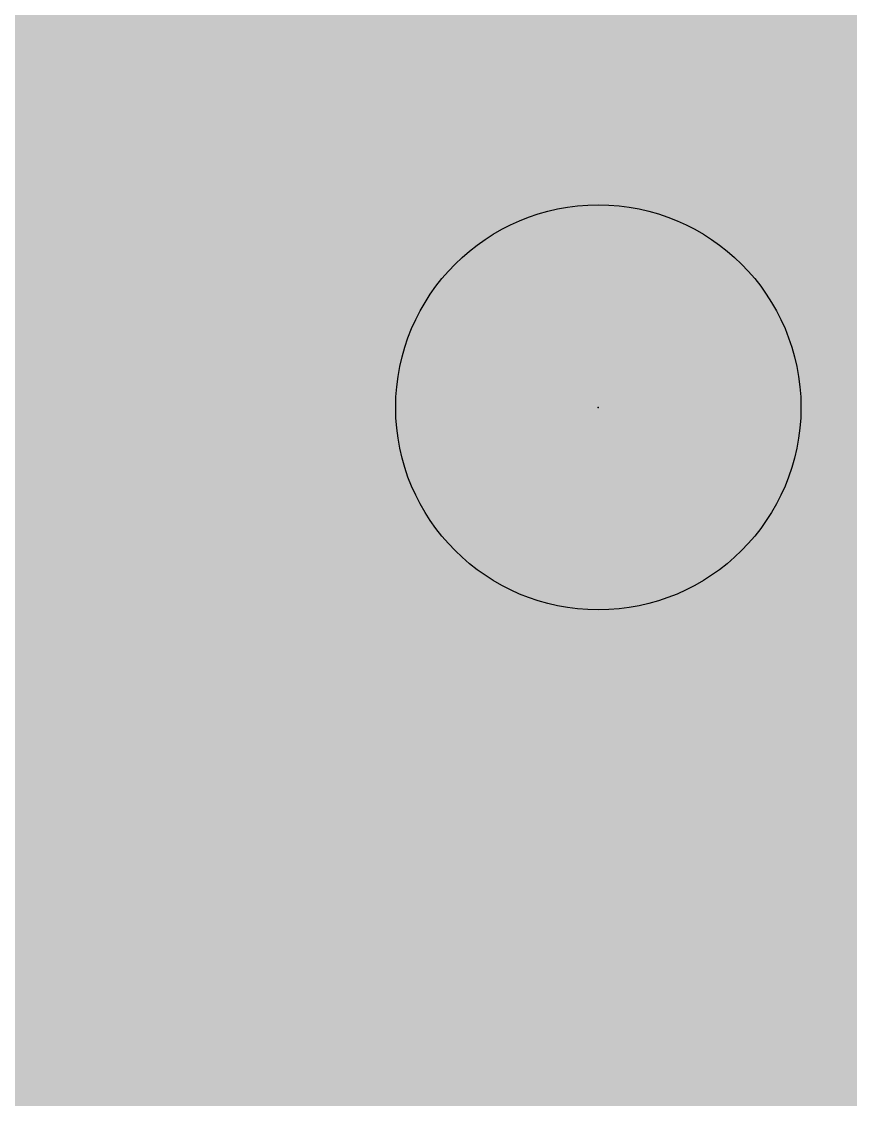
# Model space of a CAD drawing. Extents: x -74 to 33, y -13 to 31.
# Drawn here: x 14.65 to 19.15, y 19.1 to 24.96 of the extents above; entities that cross this region are included whole.
import ezdxf

# ---------------------------------------------------------------- set-up
doc = ezdxf.new("R2010")
doc.units = 0
for name, color, linetype in [('1', 12, 'CONTINUOUS'), ('16', 132, 'CONTINUOUS'), ('17', 110, 'CONTINUOUS'), ('21', 53, 'CONTINUOUS'), ('23', 53, 'CONTINUOUS'), ('29', 253, 'CONTINUOUS'), ('30', 253, 'CONTINUOUS'), ('31', 253, 'CONTINUOUS'), ('41', 12, 'CONTINUOUS'), ('42', 132, 'CONTINUOUS'), ('44', 253, 'CONTINUOUS')]:
    doc.layers.add(name, color=color, linetype=linetype)

# ---------------------------------------------------------------- blocks, each defined once
blk = doc.blocks.new('ROUNDP')
at = {"const_width": 0.5}
blk.add_lwpolyline([(0, -0.25, 1), (0, 0.25, 1), (0, -0.25)], format="xyb", dxfattribs=at)
blk = doc.blocks.new('RECT')
blk.add_solid([(-0.5, -0.5), (0.5, -0.5), (-0.5, 0.5), (0.5, 0.5)])

msp = doc.modelspace()

# ---------------------------------------------------------------- linework, layer by layer
at = {"layer": '1', "const_width": 0.127}
for points in [[(15.875, 22.86), (15.875, 27.94)], [(15.875, 24.892), (19.685, 24.892)], [(15.875, 24.765), (19.685, 24.765)], [(15.875, 24.638), (19.685, 24.638)], [(15.875, 24.511), (19.685, 24.511)], [(15.875, 24.384), (19.685, 24.384)], [(15.875, 24.257), (19.685, 24.257)], [(15.875, 24.13), (19.685, 24.13)], [(15.875, 24.003), (19.685, 24.003)], [(15.875, 23.876), (19.685, 23.876)], [(15.875, 23.749), (19.685, 23.749)], [(15.875, 23.622), (19.685, 23.622)], [(15.875, 23.495), (19.685, 23.495)], [(15.875, 23.368), (19.685, 23.368)], [(15.875, 23.241), (19.685, 23.241)], [(15.875, 23.114), (19.685, 23.114)], [(15.875, 22.987), (19.685, 22.987)], [(15.901, 22.5464), (15.875, 22.86)], [(15.875, 22.86), (19.685, 22.86)], [(15.8855, 22.733), (19.6745, 22.733)], [(15.896, 22.606), (19.664, 22.606)], [(15.9782, 22.2414), (15.901, 22.5464)], [(15.9181, 22.479), (19.6419, 22.479)], [(15.9502, 22.352), (19.6098, 22.352)], [(16.1046, 21.9533), (15.9782, 22.2414)], [(15.9854, 22.225), (19.5746, 22.225)], [(16.0411, 22.098), (19.5189, 22.098)], [(16.0968, 21.971), (19.4632, 21.971)], [(16.2767, 21.6899), (16.1046, 21.9533)], [(16.176, 21.844), (19.384, 21.844)], [(16.259, 21.717), (19.301, 21.717)], [(16.4898, 21.4584), (16.2767, 21.6899)], [(19.2833, 21.6899), (19.0702, 21.4584)], [(16.3687, 21.59), (19.1913, 21.59)], [(16.4856, 21.463), (19.0744, 21.463)], [(16.7381, 21.2652), (16.4898, 21.4584)], [(19.0702, 21.4584), (18.8219, 21.2652)], [(16.6471, 21.336), (18.9129, 21.336)], [(17.0148, 21.1155), (16.7381, 21.2652)], [(18.8219, 21.2652), (18.5452, 21.1155)], [(16.8419, 21.209), (18.7181, 21.209)], [(17.3124, 21.0133), (17.0148, 21.1155)], [(17.1122, 21.082), (18.4478, 21.082)], [(18.5452, 21.1155), (18.2477, 21.0133)], [(17.6227, 20.9615), (17.3124, 21.0133)], [(18.2477, 21.0133), (17.9373, 20.9615)], [(17.9373, 20.9615), (17.6227, 20.9615)]]:
    msp.add_lwpolyline(points, dxfattribs=at)
at = {"layer": '1', "const_width": 0.0635}
for points in [[(15.875, 24.9237, 1), (15.875, 24.8603)], [(15.875, 24.7967, 1), (15.875, 24.7333)], [(15.875, 24.6698, 1), (15.875, 24.6063)], [(15.875, 24.5428, 1), (15.875, 24.4793)], [(15.875, 24.4157, 1), (15.875, 24.3523)], [(15.875, 24.2888, 1), (15.875, 24.2253)], [(15.875, 24.1618, 1), (15.875, 24.0983)], [(15.875, 24.0347, 1), (15.875, 23.9713)], [(15.875, 23.9078, 1), (15.875, 23.8443)], [(15.875, 23.7808, 1), (15.875, 23.7173)], [(15.875, 23.6537, 1), (15.875, 23.5903)], [(15.875, 23.5267, 1), (15.875, 23.4633)], [(15.875, 23.3998, 1), (15.875, 23.3363)], [(15.875, 23.2727, 1), (15.875, 23.2093)], [(15.875, 23.1457, 1), (15.875, 23.0823)], [(15.875, 23.0188, 1), (15.875, 22.9553)], [(15.8432, 22.86, 1), (15.9068, 22.86)], [(15.9066, 22.8626, 1), (15.8434, 22.8574)], [(15.875, 22.8917, 1), (15.875, 22.8283)], [(15.8855, 22.7647, 1), (15.8855, 22.7013)], [(15.896, 22.6378, 1), (15.896, 22.5743)], [(15.9318, 22.5542, 1), (15.8702, 22.5387)], [(15.8693, 22.5438, 1), (15.9326, 22.5491)], [(15.9181, 22.5108, 1), (15.9181, 22.4473)], [(15.9502, 22.3837, 1), (15.9502, 22.3203)], [(16.0073, 22.2542, 1), (15.9491, 22.2287)], [(15.9474, 22.2337, 1), (16.009, 22.2492)], [(15.9854, 22.2568, 1), (15.9854, 22.1933)], [(16.0411, 22.1298, 1), (16.0411, 22.0663)], [(16.0968, 22.0027, 1), (16.0968, 21.9393)], [(16.1312, 21.9707, 1), (16.078, 21.936)], [(16.0755, 21.9406, 1), (16.1337, 21.9661)], [(16.176, 21.8758, 1), (16.176, 21.8123)], [(16.259, 21.7488, 1), (16.259, 21.6853)], [(16.3, 21.7114, 1), (16.2533, 21.6684)], [(16.2501, 21.6726, 1), (16.3033, 21.7073)], [(16.3687, 21.6217, 1), (16.3687, 21.5583)], [(16.4856, 21.4947, 1), (16.4856, 21.4313)], [(16.5093, 21.4835, 1), (16.4703, 21.4334)], [(16.4664, 21.4369, 1), (16.5131, 21.48)], [(19.0469, 21.48, 1), (19.0936, 21.4369)], [(19.0897, 21.4334, 1), (19.0507, 21.4835)], [(19.0744, 21.4313, 1), (19.0744, 21.4947)], [(16.6471, 21.3678, 1), (16.6471, 21.3043)], [(18.9129, 21.3043, 1), (18.9129, 21.3678)], [(16.7532, 21.2931, 1), (16.723, 21.2373)], [(16.7186, 21.2401, 1), (16.7576, 21.2903)], [(18.8024, 21.2903, 1), (18.8414, 21.2401)], [(18.837, 21.2373, 1), (18.8068, 21.2931)], [(16.8419, 21.2407, 1), (16.8419, 21.1773)], [(18.7181, 21.1773, 1), (18.7181, 21.2407)], [(17.0251, 21.1455, 1), (17.0045, 21.0854)], [(16.9997, 21.0875, 1), (17.0299, 21.1434)], [(17.1122, 21.1137, 1), (17.1122, 21.0503)], [(18.4478, 21.0503, 1), (18.4478, 21.1137)], [(18.5301, 21.1434, 1), (18.5603, 21.0875)], [(18.5555, 21.0854, 1), (18.5349, 21.1455)], [(17.3176, 21.0446, 1), (17.3071, 20.982)], [(17.302, 20.9833, 1), (17.3227, 21.0433)], [(18.2373, 21.0433, 1), (18.258, 20.9833)], [(18.2529, 20.982, 1), (18.2424, 21.0446)], [(17.6227, 20.9933, 1), (17.6227, 20.9298)], [(17.6175, 20.9302, 1), (17.6279, 20.9928)], [(17.9321, 20.9928, 1), (17.9425, 20.9302)], [(17.9373, 20.9298, 1), (17.9373, 20.9933)]]:
    msp.add_lwpolyline(points, format="xyb", dxfattribs=at)
at = {"layer": '16', "const_width": 0.127}
for points in [[(15.875, 22.86), (15.875, 27.94)], [(15.875, 24.892), (19.685, 24.892)], [(15.875, 24.765), (19.685, 24.765)], [(15.875, 24.638), (19.685, 24.638)], [(15.875, 24.511), (19.685, 24.511)], [(15.875, 24.384), (19.685, 24.384)], [(15.875, 24.257), (19.685, 24.257)], [(15.875, 24.13), (19.685, 24.13)], [(15.875, 24.003), (19.685, 24.003)], [(15.875, 23.876), (19.685, 23.876)], [(15.875, 23.749), (19.685, 23.749)], [(15.875, 23.622), (19.685, 23.622)], [(15.875, 23.495), (19.685, 23.495)], [(15.875, 23.368), (19.685, 23.368)], [(15.875, 23.241), (19.685, 23.241)], [(15.875, 23.114), (19.685, 23.114)], [(15.875, 22.987), (19.685, 22.987)], [(15.901, 22.5464), (15.875, 22.86)], [(15.875, 22.86), (19.685, 22.86)], [(15.8855, 22.733), (19.6745, 22.733)], [(15.896, 22.606), (19.664, 22.606)], [(15.9782, 22.2414), (15.901, 22.5464)], [(15.9181, 22.479), (19.6419, 22.479)], [(15.9502, 22.352), (19.6098, 22.352)], [(16.1046, 21.9533), (15.9782, 22.2414)], [(15.9854, 22.225), (19.5746, 22.225)], [(16.0411, 22.098), (19.5189, 22.098)], [(16.0968, 21.971), (19.4632, 21.971)], [(16.2767, 21.6899), (16.1046, 21.9533)], [(16.176, 21.844), (19.384, 21.844)], [(16.259, 21.717), (19.301, 21.717)], [(16.4898, 21.4584), (16.2767, 21.6899)], [(19.2833, 21.6899), (19.0702, 21.4584)], [(16.3687, 21.59), (19.1913, 21.59)], [(16.4856, 21.463), (19.0744, 21.463)], [(16.7381, 21.2652), (16.4898, 21.4584)], [(19.0702, 21.4584), (18.8219, 21.2652)], [(16.6471, 21.336), (18.9129, 21.336)], [(17.0148, 21.1155), (16.7381, 21.2652)], [(18.8219, 21.2652), (18.5452, 21.1155)], [(16.8419, 21.209), (18.7181, 21.209)], [(17.3124, 21.0133), (17.0148, 21.1155)], [(17.1122, 21.082), (18.4478, 21.082)], [(18.5452, 21.1155), (18.2477, 21.0133)], [(17.6227, 20.9615), (17.3124, 21.0133)], [(18.2477, 21.0133), (17.9373, 20.9615)], [(17.9373, 20.9615), (17.6227, 20.9615)]]:
    msp.add_lwpolyline(points, dxfattribs=at)
at = {"layer": '16', "const_width": 0.0635}
for points in [[(15.875, 24.9237, 1), (15.875, 24.8603)], [(15.875, 24.7967, 1), (15.875, 24.7333)], [(15.875, 24.6698, 1), (15.875, 24.6063)], [(15.875, 24.5428, 1), (15.875, 24.4793)], [(15.875, 24.4157, 1), (15.875, 24.3523)], [(15.875, 24.2888, 1), (15.875, 24.2253)], [(15.875, 24.1618, 1), (15.875, 24.0983)], [(15.875, 24.0347, 1), (15.875, 23.9713)], [(15.875, 23.9078, 1), (15.875, 23.8443)], [(15.875, 23.7808, 1), (15.875, 23.7173)], [(15.875, 23.6537, 1), (15.875, 23.5903)], [(15.875, 23.5267, 1), (15.875, 23.4633)], [(15.875, 23.3998, 1), (15.875, 23.3363)], [(15.875, 23.2727, 1), (15.875, 23.2093)], [(15.875, 23.1457, 1), (15.875, 23.0823)], [(15.875, 23.0188, 1), (15.875, 22.9553)], [(15.8432, 22.86, 1), (15.9068, 22.86)], [(15.9066, 22.8626, 1), (15.8434, 22.8574)], [(15.875, 22.8917, 1), (15.875, 22.8283)], [(15.8855, 22.7647, 1), (15.8855, 22.7013)], [(15.896, 22.6378, 1), (15.896, 22.5743)], [(15.9318, 22.5542, 1), (15.8702, 22.5387)], [(15.8693, 22.5438, 1), (15.9326, 22.5491)], [(15.9181, 22.5108, 1), (15.9181, 22.4473)], [(15.9502, 22.3837, 1), (15.9502, 22.3203)], [(16.0073, 22.2542, 1), (15.9491, 22.2287)], [(15.9474, 22.2337, 1), (16.009, 22.2492)], [(15.9854, 22.2568, 1), (15.9854, 22.1933)], [(16.0411, 22.1298, 1), (16.0411, 22.0663)], [(16.0968, 22.0027, 1), (16.0968, 21.9393)], [(16.1312, 21.9707, 1), (16.078, 21.936)], [(16.0755, 21.9406, 1), (16.1337, 21.9661)], [(16.176, 21.8758, 1), (16.176, 21.8123)], [(16.259, 21.7488, 1), (16.259, 21.6853)], [(16.3, 21.7114, 1), (16.2533, 21.6684)], [(16.2501, 21.6726, 1), (16.3033, 21.7073)], [(16.3687, 21.6217, 1), (16.3687, 21.5583)], [(16.4856, 21.4947, 1), (16.4856, 21.4313)], [(16.5093, 21.4835, 1), (16.4703, 21.4334)], [(16.4664, 21.4369, 1), (16.5131, 21.48)], [(19.0469, 21.48, 1), (19.0936, 21.4369)], [(19.0897, 21.4334, 1), (19.0507, 21.4835)], [(19.0744, 21.4313, 1), (19.0744, 21.4947)], [(16.6471, 21.3678, 1), (16.6471, 21.3043)], [(18.9129, 21.3043, 1), (18.9129, 21.3678)], [(16.7532, 21.2931, 1), (16.723, 21.2373)], [(16.7186, 21.2401, 1), (16.7576, 21.2903)], [(18.8024, 21.2903, 1), (18.8414, 21.2401)], [(18.837, 21.2373, 1), (18.8068, 21.2931)], [(16.8419, 21.2407, 1), (16.8419, 21.1773)], [(18.7181, 21.1773, 1), (18.7181, 21.2407)], [(17.0251, 21.1455, 1), (17.0045, 21.0854)], [(16.9997, 21.0875, 1), (17.0299, 21.1434)], [(17.1122, 21.1137, 1), (17.1122, 21.0503)], [(18.4478, 21.0503, 1), (18.4478, 21.1137)], [(18.5301, 21.1434, 1), (18.5603, 21.0875)], [(18.5555, 21.0854, 1), (18.5349, 21.1455)], [(17.3176, 21.0446, 1), (17.3071, 20.982)], [(17.302, 20.9833, 1), (17.3227, 21.0433)], [(18.2373, 21.0433, 1), (18.258, 20.9833)], [(18.2529, 20.982, 1), (18.2424, 21.0446)], [(17.6227, 20.9933, 1), (17.6227, 20.9298)], [(17.6175, 20.9302, 1), (17.6279, 20.9928)], [(17.9321, 20.9928, 1), (17.9425, 20.9302)], [(17.9373, 20.9298, 1), (17.9373, 20.9933)]]:
    msp.add_lwpolyline(points, format="xyb", dxfattribs=at)
at = {"layer": '21', "const_width": 0.2032}
for points in [[(14.8776, 21.0825), (15.5894, 21.0825)], [(16.78, 19.24), (13.28, 19.24)]]:
    msp.add_lwpolyline(points, dxfattribs=at)
at = {"layer": '21', "const_width": 0.1016}
for points in [[(14.8776, 21.1333, 1), (14.8776, 21.0317)], [(15.5894, 21.0317, 1), (15.5894, 21.1333)], [(16.78, 19.1892, 1), (16.78, 19.2908)]]:
    msp.add_lwpolyline(points, format="xyb", dxfattribs=at)
at = {"layer": '23'}
msp.add_point((17.78, 22.86), dxfattribs=at)
at = {"layer": '29', "const_width": 0.127}
for points in [[(15.875, 22.86), (15.875, 27.94)], [(15.875, 24.892), (19.685, 24.892)], [(15.875, 24.765), (19.685, 24.765)], [(15.875, 24.638), (19.685, 24.638)], [(15.875, 24.511), (19.685, 24.511)], [(15.875, 24.384), (19.685, 24.384)], [(15.875, 24.257), (19.685, 24.257)], [(15.875, 24.13), (19.685, 24.13)], [(15.875, 24.003), (19.685, 24.003)], [(15.875, 23.876), (19.685, 23.876)], [(15.875, 23.749), (19.685, 23.749)], [(15.875, 23.622), (19.685, 23.622)], [(15.875, 23.495), (19.685, 23.495)], [(15.875, 23.368), (19.685, 23.368)], [(15.875, 23.241), (19.685, 23.241)], [(15.875, 23.114), (19.685, 23.114)], [(15.875, 22.987), (19.685, 22.987)], [(15.901, 22.5464), (15.875, 22.86)], [(15.875, 22.86), (19.685, 22.86)], [(15.8855, 22.733), (19.6745, 22.733)], [(15.896, 22.606), (19.664, 22.606)], [(15.9782, 22.2414), (15.901, 22.5464)], [(15.9181, 22.479), (19.6419, 22.479)], [(15.9502, 22.352), (19.6098, 22.352)], [(16.1046, 21.9533), (15.9782, 22.2414)], [(15.9854, 22.225), (19.5746, 22.225)], [(16.0411, 22.098), (19.5189, 22.098)], [(16.0968, 21.971), (19.4632, 21.971)], [(16.2767, 21.6899), (16.1046, 21.9533)], [(16.176, 21.844), (19.384, 21.844)], [(16.259, 21.717), (19.301, 21.717)], [(16.4898, 21.4584), (16.2767, 21.6899)], [(19.2833, 21.6899), (19.0702, 21.4584)], [(16.3687, 21.59), (19.1913, 21.59)], [(16.4856, 21.463), (19.0744, 21.463)], [(16.7381, 21.2652), (16.4898, 21.4584)], [(19.0702, 21.4584), (18.8219, 21.2652)], [(16.6471, 21.336), (18.9129, 21.336)], [(17.0148, 21.1155), (16.7381, 21.2652)], [(18.8219, 21.2652), (18.5452, 21.1155)], [(16.8419, 21.209), (18.7181, 21.209)], [(17.3124, 21.0133), (17.0148, 21.1155)], [(17.1122, 21.082), (18.4478, 21.082)], [(18.5452, 21.1155), (18.2477, 21.0133)], [(17.6227, 20.9615), (17.3124, 21.0133)], [(18.2477, 21.0133), (17.9373, 20.9615)], [(17.9373, 20.9615), (17.6227, 20.9615)]]:
    msp.add_lwpolyline(points, dxfattribs=at)
at = {"layer": '29', "const_width": 0.0635}
for points in [[(15.875, 24.9237, 1), (15.875, 24.8603)], [(15.875, 24.7967, 1), (15.875, 24.7333)], [(15.875, 24.6698, 1), (15.875, 24.6063)], [(15.875, 24.5428, 1), (15.875, 24.4793)], [(15.875, 24.4157, 1), (15.875, 24.3523)], [(15.875, 24.2888, 1), (15.875, 24.2253)], [(15.875, 24.1618, 1), (15.875, 24.0983)], [(15.875, 24.0347, 1), (15.875, 23.9713)], [(15.875, 23.9078, 1), (15.875, 23.8443)], [(15.875, 23.7808, 1), (15.875, 23.7173)], [(15.875, 23.6537, 1), (15.875, 23.5903)], [(15.875, 23.5267, 1), (15.875, 23.4633)], [(15.875, 23.3998, 1), (15.875, 23.3363)], [(15.875, 23.2727, 1), (15.875, 23.2093)], [(15.875, 23.1457, 1), (15.875, 23.0823)], [(15.875, 23.0188, 1), (15.875, 22.9553)], [(15.8432, 22.86, 1), (15.9068, 22.86)], [(15.9066, 22.8626, 1), (15.8434, 22.8574)], [(15.875, 22.8917, 1), (15.875, 22.8283)], [(15.8855, 22.7647, 1), (15.8855, 22.7013)], [(15.896, 22.6378, 1), (15.896, 22.5743)], [(15.9318, 22.5542, 1), (15.8702, 22.5387)], [(15.8693, 22.5438, 1), (15.9326, 22.5491)], [(15.9181, 22.5108, 1), (15.9181, 22.4473)], [(15.9502, 22.3837, 1), (15.9502, 22.3203)], [(16.0073, 22.2542, 1), (15.9491, 22.2287)], [(15.9474, 22.2337, 1), (16.009, 22.2492)], [(15.9854, 22.2568, 1), (15.9854, 22.1933)], [(16.0411, 22.1298, 1), (16.0411, 22.0663)], [(16.0968, 22.0027, 1), (16.0968, 21.9393)], [(16.1312, 21.9707, 1), (16.078, 21.936)], [(16.0755, 21.9406, 1), (16.1337, 21.9661)], [(16.176, 21.8758, 1), (16.176, 21.8123)], [(16.259, 21.7488, 1), (16.259, 21.6853)], [(16.3, 21.7114, 1), (16.2533, 21.6684)], [(16.2501, 21.6726, 1), (16.3033, 21.7073)], [(16.3687, 21.6217, 1), (16.3687, 21.5583)], [(16.4856, 21.4947, 1), (16.4856, 21.4313)], [(16.5093, 21.4835, 1), (16.4703, 21.4334)], [(16.4664, 21.4369, 1), (16.5131, 21.48)], [(19.0469, 21.48, 1), (19.0936, 21.4369)], [(19.0897, 21.4334, 1), (19.0507, 21.4835)], [(19.0744, 21.4313, 1), (19.0744, 21.4947)], [(16.6471, 21.3678, 1), (16.6471, 21.3043)], [(18.9129, 21.3043, 1), (18.9129, 21.3678)], [(16.7532, 21.2931, 1), (16.723, 21.2373)], [(16.7186, 21.2401, 1), (16.7576, 21.2903)], [(18.8024, 21.2903, 1), (18.8414, 21.2401)], [(18.837, 21.2373, 1), (18.8068, 21.2931)], [(16.8419, 21.2407, 1), (16.8419, 21.1773)], [(18.7181, 21.1773, 1), (18.7181, 21.2407)], [(17.0251, 21.1455, 1), (17.0045, 21.0854)], [(16.9997, 21.0875, 1), (17.0299, 21.1434)], [(17.1122, 21.1137, 1), (17.1122, 21.0503)], [(18.4478, 21.0503, 1), (18.4478, 21.1137)], [(18.5301, 21.1434, 1), (18.5603, 21.0875)], [(18.5555, 21.0854, 1), (18.5349, 21.1455)], [(17.3176, 21.0446, 1), (17.3071, 20.982)], [(17.302, 20.9833, 1), (17.3227, 21.0433)], [(18.2373, 21.0433, 1), (18.258, 20.9833)], [(18.2529, 20.982, 1), (18.2424, 21.0446)], [(17.6227, 20.9933, 1), (17.6227, 20.9298)], [(17.6175, 20.9302, 1), (17.6279, 20.9928)], [(17.9321, 20.9928, 1), (17.9425, 20.9302)], [(17.9373, 20.9298, 1), (17.9373, 20.9933)]]:
    msp.add_lwpolyline(points, format="xyb", dxfattribs=at)
at = {"layer": '30', "const_width": 0.127}
for points in [[(15.875, 22.86), (15.875, 27.94)], [(15.875, 24.892), (19.685, 24.892)], [(15.875, 24.765), (19.685, 24.765)], [(15.875, 24.638), (19.685, 24.638)], [(15.875, 24.511), (19.685, 24.511)], [(15.875, 24.384), (19.685, 24.384)], [(15.875, 24.257), (19.685, 24.257)], [(15.875, 24.13), (19.685, 24.13)], [(15.875, 24.003), (19.685, 24.003)], [(15.875, 23.876), (19.685, 23.876)], [(15.875, 23.749), (19.685, 23.749)], [(15.875, 23.622), (19.685, 23.622)], [(15.875, 23.495), (19.685, 23.495)], [(15.875, 23.368), (19.685, 23.368)], [(15.875, 23.241), (19.685, 23.241)], [(15.875, 23.114), (19.685, 23.114)], [(15.875, 22.987), (19.685, 22.987)], [(15.901, 22.5464), (15.875, 22.86)], [(15.875, 22.86), (19.685, 22.86)], [(15.8855, 22.733), (19.6745, 22.733)], [(15.896, 22.606), (19.664, 22.606)], [(15.9782, 22.2414), (15.901, 22.5464)], [(15.9181, 22.479), (19.6419, 22.479)], [(15.9502, 22.352), (19.6098, 22.352)], [(16.1046, 21.9533), (15.9782, 22.2414)], [(15.9854, 22.225), (19.5746, 22.225)], [(16.0411, 22.098), (19.5189, 22.098)], [(16.0968, 21.971), (19.4632, 21.971)], [(16.2767, 21.6899), (16.1046, 21.9533)], [(16.176, 21.844), (19.384, 21.844)], [(16.259, 21.717), (19.301, 21.717)], [(16.4898, 21.4584), (16.2767, 21.6899)], [(19.2833, 21.6899), (19.0702, 21.4584)], [(16.3687, 21.59), (19.1913, 21.59)], [(16.4856, 21.463), (19.0744, 21.463)], [(16.7381, 21.2652), (16.4898, 21.4584)], [(19.0702, 21.4584), (18.8219, 21.2652)], [(16.6471, 21.336), (18.9129, 21.336)], [(17.0148, 21.1155), (16.7381, 21.2652)], [(18.8219, 21.2652), (18.5452, 21.1155)], [(16.8419, 21.209), (18.7181, 21.209)], [(17.3124, 21.0133), (17.0148, 21.1155)], [(17.1122, 21.082), (18.4478, 21.082)], [(18.5452, 21.1155), (18.2477, 21.0133)], [(17.6227, 20.9615), (17.3124, 21.0133)], [(18.2477, 21.0133), (17.9373, 20.9615)], [(17.9373, 20.9615), (17.6227, 20.9615)]]:
    msp.add_lwpolyline(points, dxfattribs=at)
at = {"layer": '30', "const_width": 0.0635}
for points in [[(15.875, 24.9237, 1), (15.875, 24.8603)], [(15.875, 24.7967, 1), (15.875, 24.7333)], [(15.875, 24.6698, 1), (15.875, 24.6063)], [(15.875, 24.5428, 1), (15.875, 24.4793)], [(15.875, 24.4157, 1), (15.875, 24.3523)], [(15.875, 24.2888, 1), (15.875, 24.2253)], [(15.875, 24.1618, 1), (15.875, 24.0983)], [(15.875, 24.0347, 1), (15.875, 23.9713)], [(15.875, 23.9078, 1), (15.875, 23.8443)], [(15.875, 23.7808, 1), (15.875, 23.7173)], [(15.875, 23.6537, 1), (15.875, 23.5903)], [(15.875, 23.5267, 1), (15.875, 23.4633)], [(15.875, 23.3998, 1), (15.875, 23.3363)], [(15.875, 23.2727, 1), (15.875, 23.2093)], [(15.875, 23.1457, 1), (15.875, 23.0823)], [(15.875, 23.0188, 1), (15.875, 22.9553)], [(15.8432, 22.86, 1), (15.9068, 22.86)], [(15.9066, 22.8626, 1), (15.8434, 22.8574)], [(15.875, 22.8917, 1), (15.875, 22.8283)], [(15.8855, 22.7647, 1), (15.8855, 22.7013)], [(15.896, 22.6378, 1), (15.896, 22.5743)], [(15.9318, 22.5542, 1), (15.8702, 22.5387)], [(15.8693, 22.5438, 1), (15.9326, 22.5491)], [(15.9181, 22.5108, 1), (15.9181, 22.4473)], [(15.9502, 22.3837, 1), (15.9502, 22.3203)], [(16.0073, 22.2542, 1), (15.9491, 22.2287)], [(15.9474, 22.2337, 1), (16.009, 22.2492)], [(15.9854, 22.2568, 1), (15.9854, 22.1933)], [(16.0411, 22.1298, 1), (16.0411, 22.0663)], [(16.0968, 22.0027, 1), (16.0968, 21.9393)], [(16.1312, 21.9707, 1), (16.078, 21.936)], [(16.0755, 21.9406, 1), (16.1337, 21.9661)], [(16.176, 21.8758, 1), (16.176, 21.8123)], [(16.259, 21.7488, 1), (16.259, 21.6853)], [(16.3, 21.7114, 1), (16.2533, 21.6684)], [(16.2501, 21.6726, 1), (16.3033, 21.7073)], [(16.3687, 21.6217, 1), (16.3687, 21.5583)], [(16.4856, 21.4947, 1), (16.4856, 21.4313)], [(16.5093, 21.4835, 1), (16.4703, 21.4334)], [(16.4664, 21.4369, 1), (16.5131, 21.48)], [(19.0469, 21.48, 1), (19.0936, 21.4369)], [(19.0897, 21.4334, 1), (19.0507, 21.4835)], [(19.0744, 21.4313, 1), (19.0744, 21.4947)], [(16.6471, 21.3678, 1), (16.6471, 21.3043)], [(18.9129, 21.3043, 1), (18.9129, 21.3678)], [(16.7532, 21.2931, 1), (16.723, 21.2373)], [(16.7186, 21.2401, 1), (16.7576, 21.2903)], [(18.8024, 21.2903, 1), (18.8414, 21.2401)], [(18.837, 21.2373, 1), (18.8068, 21.2931)], [(16.8419, 21.2407, 1), (16.8419, 21.1773)], [(18.7181, 21.1773, 1), (18.7181, 21.2407)], [(17.0251, 21.1455, 1), (17.0045, 21.0854)], [(16.9997, 21.0875, 1), (17.0299, 21.1434)], [(17.1122, 21.1137, 1), (17.1122, 21.0503)], [(18.4478, 21.0503, 1), (18.4478, 21.1137)], [(18.5301, 21.1434, 1), (18.5603, 21.0875)], [(18.5555, 21.0854, 1), (18.5349, 21.1455)], [(17.3176, 21.0446, 1), (17.3071, 20.982)], [(17.302, 20.9833, 1), (17.3227, 21.0433)], [(18.2373, 21.0433, 1), (18.258, 20.9833)], [(18.2529, 20.982, 1), (18.2424, 21.0446)], [(17.6227, 20.9933, 1), (17.6227, 20.9298)], [(17.6175, 20.9302, 1), (17.6279, 20.9928)], [(17.9321, 20.9928, 1), (17.9425, 20.9302)], [(17.9373, 20.9298, 1), (17.9373, 20.9933)]]:
    msp.add_lwpolyline(points, format="xyb", dxfattribs=at)
at = {"layer": '41', "const_width": 0.127}
for points in [[(17.78, 24.13), (17.5595, 24.1107)], [(18.0005, 24.1107), (17.78, 24.13)], [(17.5595, 24.1107), (17.3456, 24.0534)], [(18.2144, 24.0534), (18.0005, 24.1107)], [(17.3456, 24.0534), (17.145, 23.9599)], [(17.2375, 24.003), (18.3225, 24.003)], [(18.415, 23.9599), (18.2144, 24.0534)], [(17.145, 23.9599), (16.9637, 23.8329)], [(18.5963, 23.8329), (18.415, 23.9599)], [(16.9637, 23.8329), (16.8071, 23.6763)], [(17.0252, 23.876), (18.5348, 23.876)], [(18.7529, 23.6763), (18.5963, 23.8329)], [(16.8798, 23.749), (18.6802, 23.749)], [(16.8071, 23.6763), (16.6801, 23.495)], [(18.8799, 23.495), (18.7529, 23.6763)], [(16.7691, 23.622), (18.7909, 23.622)], [(16.6801, 23.495), (16.5866, 23.2944)], [(16.6801, 23.495), (18.8799, 23.495)], [(18.9734, 23.2944), (18.8799, 23.495)], [(16.6209, 23.368), (18.9391, 23.368)], [(16.5866, 23.2944), (16.5293, 23.0805)], [(16.5723, 23.241), (18.9877, 23.241)], [(19.0307, 23.0805), (18.9734, 23.2944)], [(16.5293, 23.0805), (16.51, 22.86)], [(16.5383, 23.114), (19.0217, 23.114)], [(19.05, 22.86), (19.0307, 23.0805)], [(16.5211, 22.987), (19.0389, 22.987)], [(16.51, 22.86), (16.5293, 22.6395)], [(16.51, 22.86), (19.05, 22.86)], [(19.0307, 22.6395), (19.05, 22.86)], [(16.5211, 22.733), (19.0389, 22.733)], [(16.5293, 22.6395), (16.5866, 22.4256)], [(16.5383, 22.606), (19.0217, 22.606)], [(18.9734, 22.4256), (19.0307, 22.6395)], [(16.5723, 22.479), (18.9877, 22.479)], [(16.5866, 22.4256), (16.6801, 22.225)], [(18.8799, 22.225), (18.9734, 22.4256)], [(16.6209, 22.352), (18.9391, 22.352)], [(16.6801, 22.225), (16.8071, 22.0437)], [(16.6801, 22.225), (18.8799, 22.225)], [(18.7529, 22.0437), (18.8799, 22.225)], [(16.7691, 22.098), (18.7909, 22.098)], [(16.8071, 22.0437), (16.9637, 21.8871)], [(18.5963, 21.8871), (18.7529, 22.0437)], [(16.8798, 21.971), (18.6802, 21.971)], [(16.9637, 21.8871), (17.145, 21.7601)], [(17.0252, 21.844), (18.5348, 21.844)], [(18.415, 21.7601), (18.5963, 21.8871)], [(17.145, 21.7601), (17.3456, 21.6666)], [(17.2375, 21.717), (18.3225, 21.717)], [(18.2144, 21.6666), (18.415, 21.7601)], [(17.3456, 21.6666), (17.5595, 21.6093)], [(18.0005, 21.6093), (18.2144, 21.6666)], [(17.5595, 21.6093), (17.78, 21.59)], [(17.78, 21.59), (18.0005, 21.6093)]]:
    msp.add_lwpolyline(points, dxfattribs=at)
at = {"layer": '41', "const_width": 0.0635}
for points in [[(17.7828, 24.1616, 1), (17.7772, 24.0984)], [(17.7828, 24.0984, 1), (17.7772, 24.1616)], [(17.5567, 24.1423, 1), (17.5622, 24.0791)], [(17.5677, 24.08, 1), (17.5512, 24.1414)], [(18.0088, 24.1414, 1), (17.9923, 24.08)], [(17.9978, 24.0791, 1), (18.0033, 24.1423)], [(17.2375, 24.0347, 1), (17.2375, 23.9713)], [(17.3374, 24.0841, 1), (17.3539, 24.0227)], [(17.3591, 24.0246, 1), (17.3322, 24.0822)], [(18.2278, 24.0822, 1), (18.2009, 24.0246)], [(18.2061, 24.0227, 1), (18.2226, 24.0841)], [(18.3225, 23.9713, 1), (18.3225, 24.0347)], [(17.1316, 23.9886, 1), (17.1584, 23.9311)], [(17.1632, 23.9338, 1), (17.1268, 23.9859)], [(18.4332, 23.9859, 1), (18.3968, 23.9338)], [(18.4016, 23.9311, 1), (18.4284, 23.9886)], [(16.9454, 23.8589, 1), (16.9819, 23.8069)], [(16.9861, 23.8104, 1), (16.9412, 23.8553)], [(17.0252, 23.9078, 1), (17.0252, 23.8443)], [(18.5348, 23.8443, 1), (18.5348, 23.9078)], [(18.6188, 23.8553, 1), (18.5739, 23.8104)], [(18.5781, 23.8069, 1), (18.6146, 23.8589)], [(16.8798, 23.7808, 1), (16.8798, 23.7173)], [(18.6802, 23.7173, 1), (18.6802, 23.7808)], [(16.7847, 23.6988, 1), (16.8296, 23.6539)], [(16.8331, 23.6581, 1), (16.7811, 23.6946)], [(18.7789, 23.6946, 1), (18.7269, 23.6581)], [(18.7304, 23.6539, 1), (18.7753, 23.6988)], [(16.7691, 23.6537, 1), (16.7691, 23.5903)], [(18.7909, 23.5903, 1), (18.7909, 23.6537)], [(16.6801, 23.5267, 1), (16.6801, 23.4633)], [(16.6541, 23.5132, 1), (16.7062, 23.4768)], [(16.7089, 23.4816, 1), (16.6514, 23.5084)], [(18.9086, 23.5084, 1), (18.8511, 23.4816)], [(18.8538, 23.4768, 1), (18.9059, 23.5132)], [(18.8799, 23.4633, 1), (18.8799, 23.5267)], [(16.6209, 23.3998, 1), (16.6209, 23.3363)], [(18.9391, 23.3363, 1), (18.9391, 23.3998)], [(16.5723, 23.2727, 1), (16.5723, 23.2093)], [(16.5578, 23.3078, 1), (16.6154, 23.2809)], [(16.6173, 23.2861, 1), (16.5559, 23.3026)], [(19.0041, 23.3026, 1), (18.9427, 23.2861)], [(18.9446, 23.2809, 1), (19.0022, 23.3078)], [(18.9877, 23.2093, 1), (18.9877, 23.2727)], [(16.5609, 23.0778, 1), (16.4977, 23.0833)], [(16.5383, 23.1457, 1), (16.5383, 23.0823)], [(19.0623, 23.0833, 1), (18.9991, 23.0778)], [(19.0217, 23.0823, 1), (19.0217, 23.1457)], [(16.4986, 23.0888, 1), (16.56, 23.0723)], [(19, 23.0723, 1), (19.0614, 23.0888)], [(16.5211, 23.0188, 1), (16.5211, 22.9553)], [(19.0389, 22.9553, 1), (19.0389, 23.0188)], [(16.5416, 22.8628, 1), (16.4784, 22.8572)], [(16.4784, 22.8628, 1), (16.5416, 22.8572)], [(16.51, 22.8917, 1), (16.51, 22.8283)], [(19.0816, 22.8572, 1), (19.0184, 22.8628)], [(19.0184, 22.8572, 1), (19.0816, 22.8628)], [(19.05, 22.8283, 1), (19.05, 22.8917)], [(16.5211, 22.7647, 1), (16.5211, 22.7013)], [(19.0389, 22.7013, 1), (19.0389, 22.7647)], [(16.56, 22.6477, 1), (16.4986, 22.6312)], [(16.4977, 22.6367, 1), (16.5609, 22.6422)], [(16.5383, 22.6378, 1), (16.5383, 22.5743)], [(18.9991, 22.6422, 1), (19.0623, 22.6367)], [(19.0614, 22.6312, 1), (19, 22.6477)], [(19.0217, 22.5743, 1), (19.0217, 22.6378)], [(16.5723, 22.5108, 1), (16.5723, 22.4473)], [(18.9877, 22.4473, 1), (18.9877, 22.5108)], [(16.6154, 22.4391, 1), (16.5578, 22.4122)], [(19.0022, 22.4122, 1), (18.9446, 22.4391)], [(16.5559, 22.4174, 1), (16.6173, 22.4339)], [(18.9427, 22.4339, 1), (19.0041, 22.4174)], [(16.6209, 22.3837, 1), (16.6209, 22.3203)], [(18.9391, 22.3203, 1), (18.9391, 22.3837)], [(16.7062, 22.2432, 1), (16.6541, 22.2068)], [(16.6801, 22.2568, 1), (16.6801, 22.1933)], [(16.6514, 22.2116, 1), (16.7089, 22.2384)], [(18.8511, 22.2384, 1), (18.9086, 22.2116)], [(18.9059, 22.2068, 1), (18.8538, 22.2432)], [(18.8799, 22.1933, 1), (18.8799, 22.2568)], [(16.7691, 22.1298, 1), (16.7691, 22.0663)], [(18.7909, 22.0663, 1), (18.7909, 22.1298)], [(16.8296, 22.0661, 1), (16.7847, 22.0212)], [(16.7811, 22.0254, 1), (16.8331, 22.0619)], [(18.7269, 22.0619, 1), (18.7789, 22.0254)], [(18.7753, 22.0212, 1), (18.7304, 22.0661)], [(16.8798, 22.0027, 1), (16.8798, 21.9393)], [(18.6802, 21.9393, 1), (18.6802, 22.0027)], [(16.9819, 21.9131, 1), (16.9454, 21.8611)], [(16.9412, 21.8647, 1), (16.9861, 21.9096)], [(17.0252, 21.8758, 1), (17.0252, 21.8123)], [(18.5348, 21.8123, 1), (18.5348, 21.8758)], [(18.5739, 21.9096, 1), (18.6188, 21.8647)], [(18.6146, 21.8611, 1), (18.5781, 21.9131)], [(17.1584, 21.7889, 1), (17.1316, 21.7314)], [(17.1268, 21.7341, 1), (17.1632, 21.7862)], [(17.2375, 21.7488, 1), (17.2375, 21.6853)], [(18.3225, 21.6853, 1), (18.3225, 21.7488)], [(18.3968, 21.7862, 1), (18.4332, 21.7341)], [(18.4284, 21.7314, 1), (18.4016, 21.7889)], [(17.3539, 21.6973, 1), (17.3374, 21.6359)], [(17.3322, 21.6378, 1), (17.3591, 21.6954)], [(18.2009, 21.6954, 1), (18.2278, 21.6378)], [(18.2226, 21.6359, 1), (18.2061, 21.6973)], [(17.5622, 21.6409, 1), (17.5567, 21.5777)], [(17.5512, 21.5786, 1), (17.5677, 21.64)], [(17.9923, 21.64, 1), (18.0088, 21.5786)], [(18.0033, 21.5777, 1), (17.9978, 21.6409)], [(17.7772, 21.6216, 1), (17.7828, 21.5584)], [(17.7772, 21.5584, 1), (17.7828, 21.6216)]]:
    msp.add_lwpolyline(points, format="xyb", dxfattribs=at)
at = {"layer": '42'}
for points, const_width in [([(5.7726, 24.96), (21.59, 24.96)], 0.192), ([(5.7973, 24.768), (21.59, 24.768)], 0.192), ([(5.8219, 24.576), (21.59, 24.576)], 0.192), ([(5.8466, 24.384), (21.59, 24.384)], 0.192), ([(5.8713, 24.192), (21.59, 24.192)], 0.192), ([(17.78, 24.13), (17.5595, 24.1107)], 0.127), ([(18.0005, 24.1107), (17.78, 24.13)], 0.127), ([(17.5595, 24.1107), (17.3456, 24.0534)], 0.127), ([(18.2144, 24.0534), (18.0005, 24.1107)], 0.127), ([(5.8959, 24), (21.59, 24)], 0.192), ([(17.3456, 24.0534), (17.145, 23.9599)], 0.127), ([(17.2375, 24.003), (18.3225, 24.003)], 0.127), ([(18.415, 23.9599), (18.2144, 24.0534)], 0.127), ([(17.145, 23.9599), (16.9637, 23.8329)], 0.127), ([(18.5963, 23.8329), (18.415, 23.9599)], 0.127), ([(5.9206, 23.808), (21.59, 23.808)], 0.192), ([(16.9637, 23.8329), (16.8071, 23.6763)], 0.127), ([(17.0252, 23.876), (18.5348, 23.876)], 0.127), ([(18.7529, 23.6763), (18.5963, 23.8329)], 0.127), ([(16.8798, 23.749), (18.6802, 23.749)], 0.127), ([(5.9452, 23.616), (21.59, 23.616)], 0.192), ([(16.8071, 23.6763), (16.6801, 23.495)], 0.127), ([(18.8799, 23.495), (18.7529, 23.6763)], 0.127), ([(16.7691, 23.622), (18.7909, 23.622)], 0.127), ([(16.6801, 23.495), (16.5866, 23.2944)], 0.127), ([(16.6801, 23.495), (18.8799, 23.495)], 0.127), ([(18.9734, 23.2944), (18.8799, 23.495)], 0.127), ([(5.9699, 23.424), (21.59, 23.424)], 0.192), ([(16.6209, 23.368), (18.9391, 23.368)], 0.127), ([(5.9946, 23.232), (21.59, 23.232)], 0.192), ([(16.5866, 23.2944), (16.5293, 23.0805)], 0.127), ([(16.5723, 23.241), (18.9877, 23.241)], 0.127), ([(19.0307, 23.0805), (18.9734, 23.2944)], 0.127), ([(6.0192, 23.04), (21.59, 23.04)], 0.192), ([(16.5293, 23.0805), (16.51, 22.86)], 0.127), ([(16.5383, 23.114), (19.0217, 23.114)], 0.127), ([(19.05, 22.86), (19.0307, 23.0805)], 0.127), ([(16.5211, 22.987), (19.0389, 22.987)], 0.127), ([(6.0439, 22.848), (21.59, 22.848)], 0.192), ([(16.51, 22.86), (16.5293, 22.6395)], 0.127), ([(16.51, 22.86), (19.05, 22.86)], 0.127), ([(19.0307, 22.6395), (19.05, 22.86)], 0.127), ([(16.5211, 22.733), (19.0389, 22.733)], 0.127), ([(9.7852, 22.656), (21.59, 22.656)], 0.192), ([(16.5293, 22.6395), (16.5866, 22.4256)], 0.127), ([(16.5383, 22.606), (19.0217, 22.606)], 0.127), ([(18.9734, 22.4256), (19.0307, 22.6395)], 0.127), ([(10.2151, 22.464), (21.59, 22.464)], 0.192), ([(16.5723, 22.479), (18.9877, 22.479)], 0.127), ([(16.5866, 22.4256), (16.6801, 22.225)], 0.127), ([(18.8799, 22.225), (18.9734, 22.4256)], 0.127), ([(10.5353, 22.272), (21.59, 22.272)], 0.192), ([(16.6209, 22.352), (18.9391, 22.352)], 0.127), ([(16.6801, 22.225), (16.8071, 22.0437)], 0.127), ([(16.6801, 22.225), (18.8799, 22.225)], 0.127), ([(18.7529, 22.0437), (18.8799, 22.225)], 0.127), ([(10.8, 22.08), (21.59, 22.08)], 0.192), ([(16.7691, 22.098), (18.7909, 22.098)], 0.127), ([(16.8071, 22.0437), (16.9637, 21.8871)], 0.127), ([(18.5963, 21.8871), (18.7529, 22.0437)], 0.127), ([(16.8798, 21.971), (18.6802, 21.971)], 0.127), ([(11.0299, 21.888), (21.59, 21.888)], 0.192), ([(16.9637, 21.8871), (17.145, 21.7601)], 0.127), ([(17.0252, 21.844), (18.5348, 21.844)], 0.127), ([(18.415, 21.7601), (18.5963, 21.8871)], 0.127), ([(11.2305, 21.696), (21.59, 21.696)], 0.192), ([(17.145, 21.7601), (17.3456, 21.6666)], 0.127), ([(17.2375, 21.717), (18.3225, 21.717)], 0.127), ([(18.2144, 21.6666), (18.415, 21.7601)], 0.127), ([(17.3456, 21.6666), (17.5595, 21.6093)], 0.127), ([(18.0005, 21.6093), (18.2144, 21.6666)], 0.127), ([(17.5595, 21.6093), (17.78, 21.59)], 0.127), ([(17.78, 21.59), (18.0005, 21.6093)], 0.127), ([(11.3872, 21.504), (21.59, 21.504)], 0.192), ([(11.5232, 21.312), (21.59, 21.312)], 0.192), ([(11.6387, 21.12), (21.59, 21.12)], 0.192), ([(11.7194, 20.928), (21.59, 20.928)], 0.192), ([(11.7857, 20.736), (21.59, 20.736)], 0.192), ([(11.8315, 20.544), (21.59, 20.544)], 0.192), ([(11.8534, 20.352), (21.59, 20.352)], 0.192), ([(11.8644, 20.16), (21.59, 20.16)], 0.192), ([(11.851, 19.968), (21.59, 19.968)], 0.192), ([(11.8244, 19.776), (21.59, 19.776)], 0.192), ([(11.7843, 19.584), (21.59, 19.584)], 0.192), ([(11.7233, 19.392), (21.59, 19.392)], 0.192), ([(11.6545, 19.2), (21.59, 19.2)], 0.192), ([(11.565, 19.008), (21.59, 19.008)], 0.192)]:
    msp.add_lwpolyline(points, dxfattribs=dict(at, const_width=const_width))
at = {"layer": '42', "const_width": 0.0635}
for points in [[(17.7828, 24.1616, 1), (17.7772, 24.0984)], [(17.7828, 24.0984, 1), (17.7772, 24.1616)], [(17.5567, 24.1423, 1), (17.5622, 24.0791)], [(17.5677, 24.08, 1), (17.5512, 24.1414)], [(18.0088, 24.1414, 1), (17.9923, 24.08)], [(17.9978, 24.0791, 1), (18.0033, 24.1423)], [(17.2375, 24.0347, 1), (17.2375, 23.9713)], [(17.3374, 24.0841, 1), (17.3539, 24.0227)], [(17.3591, 24.0246, 1), (17.3322, 24.0822)], [(18.2278, 24.0822, 1), (18.2009, 24.0246)], [(18.2061, 24.0227, 1), (18.2226, 24.0841)], [(18.3225, 23.9713, 1), (18.3225, 24.0347)], [(17.1316, 23.9886, 1), (17.1584, 23.9311)], [(17.1632, 23.9338, 1), (17.1268, 23.9859)], [(18.4332, 23.9859, 1), (18.3968, 23.9338)], [(18.4016, 23.9311, 1), (18.4284, 23.9886)], [(16.9454, 23.8589, 1), (16.9819, 23.8069)], [(16.9861, 23.8104, 1), (16.9412, 23.8553)], [(17.0252, 23.9078, 1), (17.0252, 23.8443)], [(18.5348, 23.8443, 1), (18.5348, 23.9078)], [(18.6188, 23.8553, 1), (18.5739, 23.8104)], [(18.5781, 23.8069, 1), (18.6146, 23.8589)], [(16.8798, 23.7808, 1), (16.8798, 23.7173)], [(18.6802, 23.7173, 1), (18.6802, 23.7808)], [(16.7847, 23.6988, 1), (16.8296, 23.6539)], [(16.8331, 23.6581, 1), (16.7811, 23.6946)], [(18.7789, 23.6946, 1), (18.7269, 23.6581)], [(18.7304, 23.6539, 1), (18.7753, 23.6988)], [(16.7691, 23.6537, 1), (16.7691, 23.5903)], [(18.7909, 23.5903, 1), (18.7909, 23.6537)], [(16.6801, 23.5267, 1), (16.6801, 23.4633)], [(16.6541, 23.5132, 1), (16.7062, 23.4768)], [(16.7089, 23.4816, 1), (16.6514, 23.5084)], [(18.9086, 23.5084, 1), (18.8511, 23.4816)], [(18.8538, 23.4768, 1), (18.9059, 23.5132)], [(18.8799, 23.4633, 1), (18.8799, 23.5267)], [(16.6209, 23.3998, 1), (16.6209, 23.3363)], [(18.9391, 23.3363, 1), (18.9391, 23.3998)], [(16.5723, 23.2727, 1), (16.5723, 23.2093)], [(16.5578, 23.3078, 1), (16.6154, 23.2809)], [(16.6173, 23.2861, 1), (16.5559, 23.3026)], [(19.0041, 23.3026, 1), (18.9427, 23.2861)], [(18.9446, 23.2809, 1), (19.0022, 23.3078)], [(18.9877, 23.2093, 1), (18.9877, 23.2727)], [(16.5609, 23.0778, 1), (16.4977, 23.0833)], [(16.5383, 23.1457, 1), (16.5383, 23.0823)], [(19.0623, 23.0833, 1), (18.9991, 23.0778)], [(19.0217, 23.0823, 1), (19.0217, 23.1457)], [(16.4986, 23.0888, 1), (16.56, 23.0723)], [(19, 23.0723, 1), (19.0614, 23.0888)], [(16.5211, 23.0188, 1), (16.5211, 22.9553)], [(19.0389, 22.9553, 1), (19.0389, 23.0188)], [(16.5416, 22.8628, 1), (16.4784, 22.8572)], [(16.4784, 22.8628, 1), (16.5416, 22.8572)], [(16.51, 22.8917, 1), (16.51, 22.8283)], [(19.0816, 22.8572, 1), (19.0184, 22.8628)], [(19.0184, 22.8572, 1), (19.0816, 22.8628)], [(19.05, 22.8283, 1), (19.05, 22.8917)], [(16.5211, 22.7647, 1), (16.5211, 22.7013)], [(19.0389, 22.7013, 1), (19.0389, 22.7647)], [(16.56, 22.6477, 1), (16.4986, 22.6312)], [(16.4977, 22.6367, 1), (16.5609, 22.6422)], [(16.5383, 22.6378, 1), (16.5383, 22.5743)], [(18.9991, 22.6422, 1), (19.0623, 22.6367)], [(19.0614, 22.6312, 1), (19, 22.6477)], [(19.0217, 22.5743, 1), (19.0217, 22.6378)], [(16.5723, 22.5108, 1), (16.5723, 22.4473)], [(18.9877, 22.4473, 1), (18.9877, 22.5108)], [(16.6154, 22.4391, 1), (16.5578, 22.4122)], [(19.0022, 22.4122, 1), (18.9446, 22.4391)], [(16.5559, 22.4174, 1), (16.6173, 22.4339)], [(18.9427, 22.4339, 1), (19.0041, 22.4174)], [(16.6209, 22.3837, 1), (16.6209, 22.3203)], [(18.9391, 22.3203, 1), (18.9391, 22.3837)], [(16.7062, 22.2432, 1), (16.6541, 22.2068)], [(16.6801, 22.2568, 1), (16.6801, 22.1933)], [(16.6514, 22.2116, 1), (16.7089, 22.2384)], [(18.8511, 22.2384, 1), (18.9086, 22.2116)], [(18.9059, 22.2068, 1), (18.8538, 22.2432)], [(18.8799, 22.1933, 1), (18.8799, 22.2568)], [(16.7691, 22.1298, 1), (16.7691, 22.0663)], [(18.7909, 22.0663, 1), (18.7909, 22.1298)], [(16.8296, 22.0661, 1), (16.7847, 22.0212)], [(16.7811, 22.0254, 1), (16.8331, 22.0619)], [(18.7269, 22.0619, 1), (18.7789, 22.0254)], [(18.7753, 22.0212, 1), (18.7304, 22.0661)], [(16.8798, 22.0027, 1), (16.8798, 21.9393)], [(18.6802, 21.9393, 1), (18.6802, 22.0027)], [(16.9819, 21.9131, 1), (16.9454, 21.8611)], [(16.9412, 21.8647, 1), (16.9861, 21.9096)], [(17.0252, 21.8758, 1), (17.0252, 21.8123)], [(18.5348, 21.8123, 1), (18.5348, 21.8758)], [(18.5739, 21.9096, 1), (18.6188, 21.8647)], [(18.6146, 21.8611, 1), (18.5781, 21.9131)], [(17.1584, 21.7889, 1), (17.1316, 21.7314)], [(17.1268, 21.7341, 1), (17.1632, 21.7862)], [(17.2375, 21.7488, 1), (17.2375, 21.6853)], [(18.3225, 21.6853, 1), (18.3225, 21.7488)], [(18.3968, 21.7862, 1), (18.4332, 21.7341)], [(18.4284, 21.7314, 1), (18.4016, 21.7889)], [(17.3539, 21.6973, 1), (17.3374, 21.6359)], [(17.3322, 21.6378, 1), (17.3591, 21.6954)], [(18.2009, 21.6954, 1), (18.2278, 21.6378)], [(18.2226, 21.6359, 1), (18.2061, 21.6973)], [(17.5622, 21.6409, 1), (17.5567, 21.5777)], [(17.5512, 21.5786, 1), (17.5677, 21.64)], [(17.9923, 21.64, 1), (18.0088, 21.5786)], [(18.0033, 21.5777, 1), (17.9978, 21.6409)], [(17.7772, 21.6216, 1), (17.7828, 21.5584)], [(17.7772, 21.5584, 1), (17.7828, 21.6216)]]:
    msp.add_lwpolyline(points, format="xyb", dxfattribs=at)
at = {"layer": '44'}
msp.add_circle((17.78, 22.86), 1.1, dxfattribs=at)

# ---------------------------------------------------------------- block references
at = {"layer": '1', "xscale": 3.4, "yscale": 1.6}
msp.add_blockref('RECT', (19.28, 18.64), dxfattribs=at)
at = {"layer": '17', "rotation": 90}
for xscale, yscale in [(3.81, 3.81), (3.81, 3.81), (3.216, 3.216), (3.216, 3.216)]:
    msp.add_blockref('ROUNDP', (17.78, 22.86), dxfattribs=dict(at, xscale=xscale, yscale=yscale))
at = {"layer": '29', "xscale": 4.0132, "yscale": 4.0132, "rotation": 90}
msp.add_blockref('ROUNDP', (17.78, 22.86), dxfattribs=at)
at = {"layer": '29', "xscale": 3.6032, "yscale": 1.8032}
msp.add_blockref('RECT', (19.28, 18.64), dxfattribs=at)
at = {"layer": '30', "xscale": 4.0132, "yscale": 4.0132, "rotation": 90}
msp.add_blockref('ROUNDP', (17.78, 22.86), dxfattribs=at)
at = {"layer": '31', "xscale": 3.4, "yscale": 1.6}
msp.add_blockref('RECT', (19.28, 18.64), dxfattribs=at)

doc.saveas('drawing.dxf')
